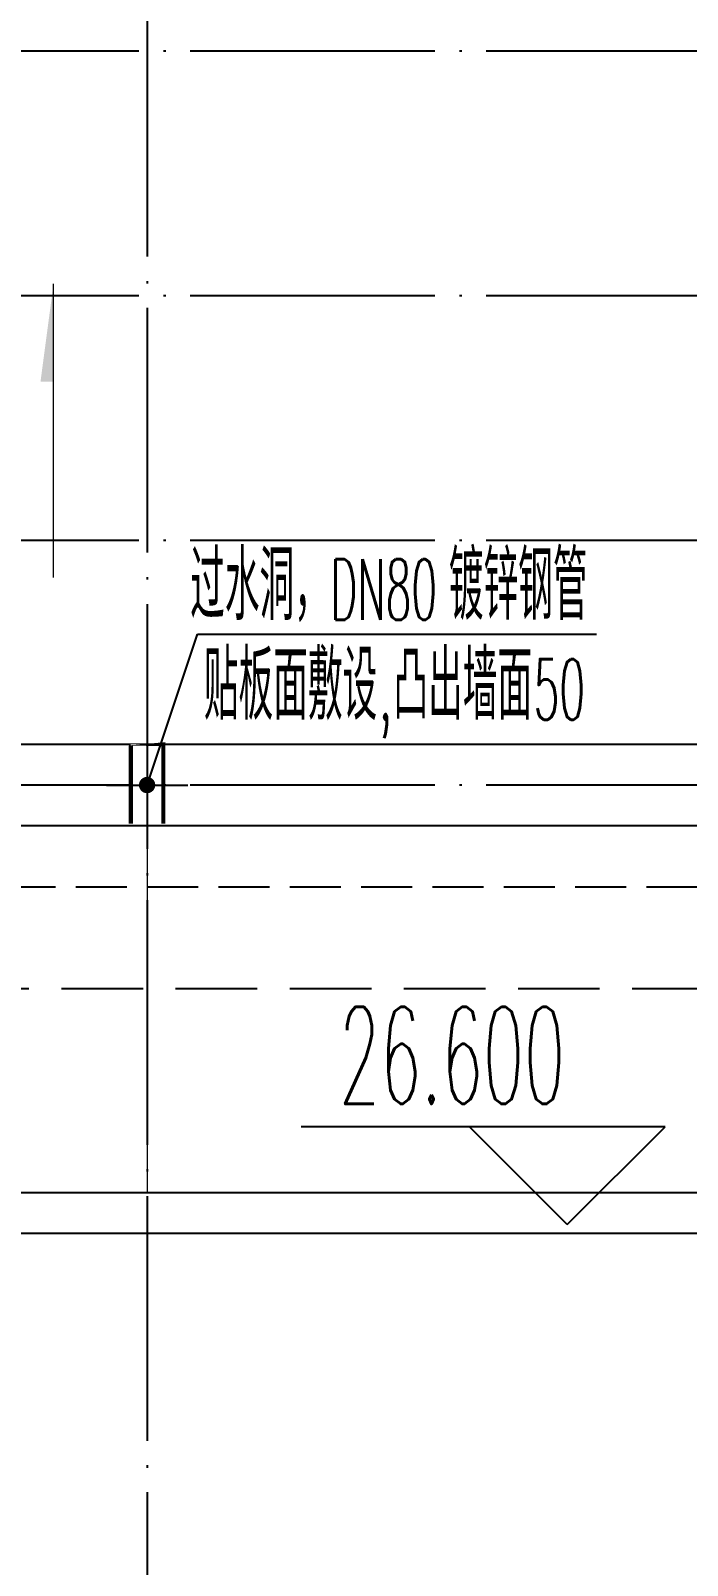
# Model space of a CAD drawing. Extents: x 27938 to 1507990, y 110129 to 923079.
# Drawn here: x 865131 to 866742, y 207494 to 211257 of the extents above; entities that cross this region are included whole.
import ezdxf

# ---------------------------------------------------------------- set-up
doc = ezdxf.new("R2010")
doc.units = 0
doc.header["$LTSCALE"] = 1000
doc.header["$MEASUREMENT"] = 0
for name, pattern in [('#P_--_20B1_001_t3$0$DASH', [0.35, 0.25, -0.1]), ('__DASH', [0.35, 0.25, -0.1]), ('DASH', [0.35, 0.25, -0.1]), ('DOTE', [2.4200000000000004, 2, -0.2, 0.02, -0.2])]:
    doc.linetypes.add(name, pattern=pattern)
for name, color, linetype in [('----建筑底图', 8, 'Continuous'), ('DIM_ELEV', 3, 'Continuous'), ('DIM_LEAD', 3, 'Continuous'), ('DOTE', 1, 'Continuous'), ('ROOF', 4, 'Continuous'), ('机电标识类', 1, 'Continuous'), ('污水', 3, 'Continuous'), ('看线', 251, 'Continuous')]:
    doc.layers.add(name, color=color, linetype=linetype)
doc.layers.add('平面-排水沟', color=86, linetype='Continuous', lineweight=15)
doc.styles.add('_TCH_DIM', font='SIMPLEX.shx', dxfattribs={"width": 0.7, "bigfont": 'GBCBIG.shx'})

# ---------------------------------------------------------------- blocks, each defined once
blk = doc.blocks.new('GDGDGDRGDR')
at = {"linetype": '__DASH', "ltscale": 0.1}
blk.add_wipeout([(425935.0893827186, 371498.33181868016), (425734.9359355549, 371498.33181859215), (425734.9359352478, 371418.331818531), (425935.08938238653, 371418.3318185004)], dxfattribs=at).dxf.layer = '污水'
at = {"layer": '机电标识类', "color": 250, "linetype": 'DASH', "ltscale": 400}
for p, q in [((425834.8193114293, 371358.3318185735), (425834.8193114294, 371558.3318185735)), ((425935.0893824034, 371458.3318185734), (425734.9359355539, 371458.3318185735))]:
    blk.add_line(p, q, dxfattribs=at)
at = {"layer": '污水', "linetype": '__DASH', "ltscale": 0.1, "const_width": 10}
blk.add_lwpolyline([(425935.0893824034, 371498.3318185734), (425734.9359355539, 371498.3318185735), (425734.9359355539, 371418.3318185735), (425935.0893824033, 371418.3318185734)], close=True, dxfattribs=at)
blk = doc.blocks.new('A$C7FBD0C6F')
at = {"layer": '平面-排水沟'}
blk.add_hatch(color=8, dxfattribs=at).paths.add_polyline_path([(51572.96210374014, -27970.77049125571), (51572.96462344665, -28210.77049124248), (51540.96462344841, -28210.77082720335)])
at = {"layer": 'DIM_ELEV', "color": 8}
for p, q in [((53072.96594035433, -30037.82616511983), (52180.71555695444, -30037.82616511983)), ((52832.96594035433, -30277.82616511983), (52592.96594035433, -30037.82616511983)), ((52832.96594035433, -30277.82616511983), (53072.96594035433, -30037.82616511983))]:
    blk.add_line(p, q, dxfattribs=at)
at = {"layer": 'DIM_LEAD', "color": 8}
blk.add_line((51926.1468195949, -28829.80140905315), (52904.64681959493, -28829.80140905315), dxfattribs=at)
at = {"layer": 'DOTE', "color": 169, "linetype": 'DOTE', "ltscale": 0.3}
for p, q in [((51802.46588362451, -24399.80005406681), (51802.46588362451, -31199.80005289003)), ((66302.46589040197, -27399.80006144871), (12302.46589115635, -27399.80006144871)), ((66302.46589040197, -27999.80006144877), (12302.46589115635, -27999.80006144877)), ((66302.46589040197, -28599.80005289009), (12302.46589115635, -28599.80005289009)), ((66302.46589040197, -29199.80005289009), (12302.46589115635, -29199.80005289003))]:
    blk.add_line(p, q, dxfattribs=at)
at = {"layer": 'ROOF', "color": 8, "ltscale": 0.8}
for points in [[(53902.46595135325, -18199.80005386425), (53902.46595135337, -16749.80005406687), (49702.46595041634, -16749.80005406687), (49702.46595041634, -18199.80005386425), (50502.46595033194, -18199.80005386425), (50502.46595252672, -20799.52979614795), (48502.66998087754, -20799.52979783624), (48502.66998087754, -20199.80005330962), (44102.46595029806, -20199.80005330965), (44102.46595029806, -22999.80005309658), (42252.4545298788, -22999.80005314076), (42252.45452987886, -27299.73187383419), (48702.50884173735, -27299.86824906321), (48702.50829821138, -29099.80005290045), (54902.42346903769, -29099.80005287967), (54902.4240125636, -27299.86019527123), (60702.47737104044, -27299.73777961245), (60702.46645843441, -22999.80006113616), (59502.4659502295, -22999.80006065653), (59502.46595145576, -20199.80006174897), (57902.46595143899, -20199.80006168169), (57902.46595137892, -22999.80005309894), (53152.46588567831, -22999.80005309894)], [(60902.46607241861, -21799.79842442524), (62752.45467022876, -21799.79842552045), (62752.46596924547, -26299.80005468885), (62752.46596924547, -26299.80005468885), (62752.46589880326, -30299.80005237326), (40852.46598060749, -30299.80005237326), (40852.46597505029, -29099.80005869447), (39302.46594827983, -29099.80005436455)], [(59702.46593818429, -21899.79845738964), (62652.46595537756, -21899.79841727007), (62652.46590056433, -30199.80005237326), (40952.46598014439, -30199.80005237326), (40952.46597458719, -28999.80005897381), (39302.46594855917, -28999.80005436455)]]:
    blk.add_lwpolyline(points, dxfattribs=at)
at = {"layer": 'ROOF', "color": 8, "linetype": '__DASH', "ltscale": 0.8}
blk.add_lwpolyline([(59702.46594498423, -22399.80031669137), (62152.45490678056, -22399.79752363462), (62152.46590936958, -29699.80005237326), (41452.46597782889, -29699.80005237326), (41452.46597227175, -28499.80006037056), (39302.46594995592, -28499.80005436455)], dxfattribs=at)
at = {"layer": '平面-排水沟', "color": 8}
blk.add_line((51802.46594035433, -29299.80005237029), (51802.43575151177, -30199.80005229605), dxfattribs=at)
blk.add_lwpolyline([(51572.96966350888, -28690.83232685053), (51572.96210374014, -27970.77049125571)], dxfattribs=at)
at = {"layer": 'DIM_ELEV', "color": 7, "style": '_TCH_DIM', "width": 0.4941176470588236}
blk.add_text('26.600', height=238, dxfattribs=at).set_placement((52273.19555695444, -29981.82616511986))
at = {"layer": 'DIM_LEAD', "color": 7, "style": '_TCH_DIM'}
for s, height, width, p in [('过水洞，', 168.7943262411347, 0.7, (51908.00320257365, -28794.80140905315)), ('镀锌钢管', 168.7943262411347, 0.7, (52542.54575576514, -28794.80140905315)), ('DN80', 148.75, 0.4941176470588236, (52252.04575576514, -28794.80140905315)), ('贴板面敷设', 168.7943262411347, 0.7, (51941.55107491407, -29039.80140905315)), ('凸出墙面', 168.7943262411347, 0.7, (52406.60426640343, -29039.80140905315)), ('50', 148.75, 0.4941176470588236, (52750.64681959493, -29039.80140905315)), (',', 148.75, 0.4941176470588236, (52371.60426640343, -29039.80140905315))]:
    blk.add_text(s, height=height, dxfattribs=dict(at, width=width)).set_placement(p)
at = {"color": 8, "xscale": -1, "rotation": 270.0000000002001}
blk.add_blockref('GDGDGDRGDR', (-319655.8607317619, -455034.6173078365), dxfattribs=at)
at = {"layer": 'DIM_LEAD', "color": 8}
blk.add_line((51802.46588362451, -29199.80005289006), (51926.1468195949, -28829.80140905315), dxfattribs=at)
at = {"layer": 'DIM_LEAD', "color": 8, "const_width": 20}
blk.add_lwpolyline([(51799.29557759845, -29209.28420597303, 1), (51805.63618965056, -29190.31589980709, 1)], format="xyb", close=True, dxfattribs=at)
at = {"layer": 'ROOF', "color": 8, "ltscale": 0.8}
blk.add_lwpolyline([(60902.46589061467, -29299.80005242897), (41852.46596728399, -29299.80005367717), (41852.46596728399, -27299.80005525079), (41552.45452987653, -27299.80005394691)], dxfattribs=at)
at = {"layer": '看线', "color": 8, "linetype": '#P_--_20B1_001_t3$0$DASH', "ltscale": 0.5}
blk.add_lwpolyline([(60902.4659473215, -27149.80133105244), (61902.45490237791, -27149.7987927655), (61902.46591377223, -29449.80005237326), (41702.46597667114, -29449.80005237326), (41702.465971114, -28249.80006106893), (39302.4659506543, -28249.80005436455)], dxfattribs=at)

msp = doc.modelspace()

# ---------------------------------------------------------------- block references
at = {"layer": '----建筑底图', "ltscale": 0.5}
msp.add_blockref('A$C7FBD0C6F', (813614.1128116931, 238606.8014090532), dxfattribs=at)

doc.saveas('drawing.dxf')
